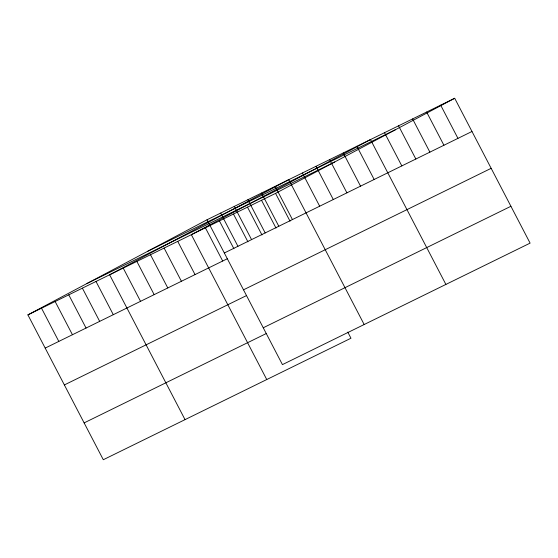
<?xml version="1.0" encoding="UTF-8"?>
<svg xmlns="http://www.w3.org/2000/svg" width="558" height="558" viewBox="0 0 558 558"><rect width="100%" height="100%" fill="white"/><g stroke="black" fill="none" stroke-linecap="round" stroke-linejoin="round"><path stroke-width="0.84" d="M347.774 332.094L350.968 338.232L103.307 459.729L27.9 314.879L207.032 219.768L454.693 98.271L530.1 243.121L282.439 364.618L207.032 219.768M27.9 314.879L275.561 193.382L454.693 98.271M147.919 251.156L395.58 129.658M87.013 283.492L334.674 161.994M224.323 252.983L471.984 131.486M45.191 348.094L227.364 258.731M243.497 289.818L491.166 168.321M64.365 384.936L246.538 295.566M263.257 327.776L510.926 206.279M84.125 422.894L266.299 333.524M440.66 105.155L457.951 138.37M426.626 112.039L443.917 145.254M412.592 118.924L429.883 152.139M398.558 125.808L415.85 159.023M384.525 132.692L401.816 165.907M445.891 284.427L370.491 139.577L191.359 234.695L266.759 379.545M356.869 146.259L374.16 179.474M343.247 152.941L360.538 186.156M329.625 159.623L346.916 192.838M316.002 166.305L333.293 199.52M302.38 172.987L319.671 206.202M364.165 324.519L288.758 179.669L109.626 274.787L185.033 419.637M275.143 186.351L292.434 219.566M275.561 193.382L290.041 221.191M261.521 193.033L278.812 226.255M261.528 200.266L276.008 228.076M247.898 199.722L265.19 232.937M247.494 207.157L261.974 234.96M234.276 206.404L251.567 239.619M233.46 214.042L247.94 241.844M220.654 213.086L237.945 246.301M219.427 220.926L233.9 248.735M205.393 227.81L222.684 261.025M177.737 241.377L195.028 274.592M164.115 248.059L181.406 281.274M150.493 254.741L167.784 287.956M136.87 261.423L154.161 294.638M123.248 268.105L140.539 301.32M96.011 281.469L113.295 314.684M82.389 288.151L99.68 321.366M68.767 294.833L86.058 328.048M55.144 301.515L72.435 334.73M41.522 308.197L58.813 341.412"/></g></svg>
